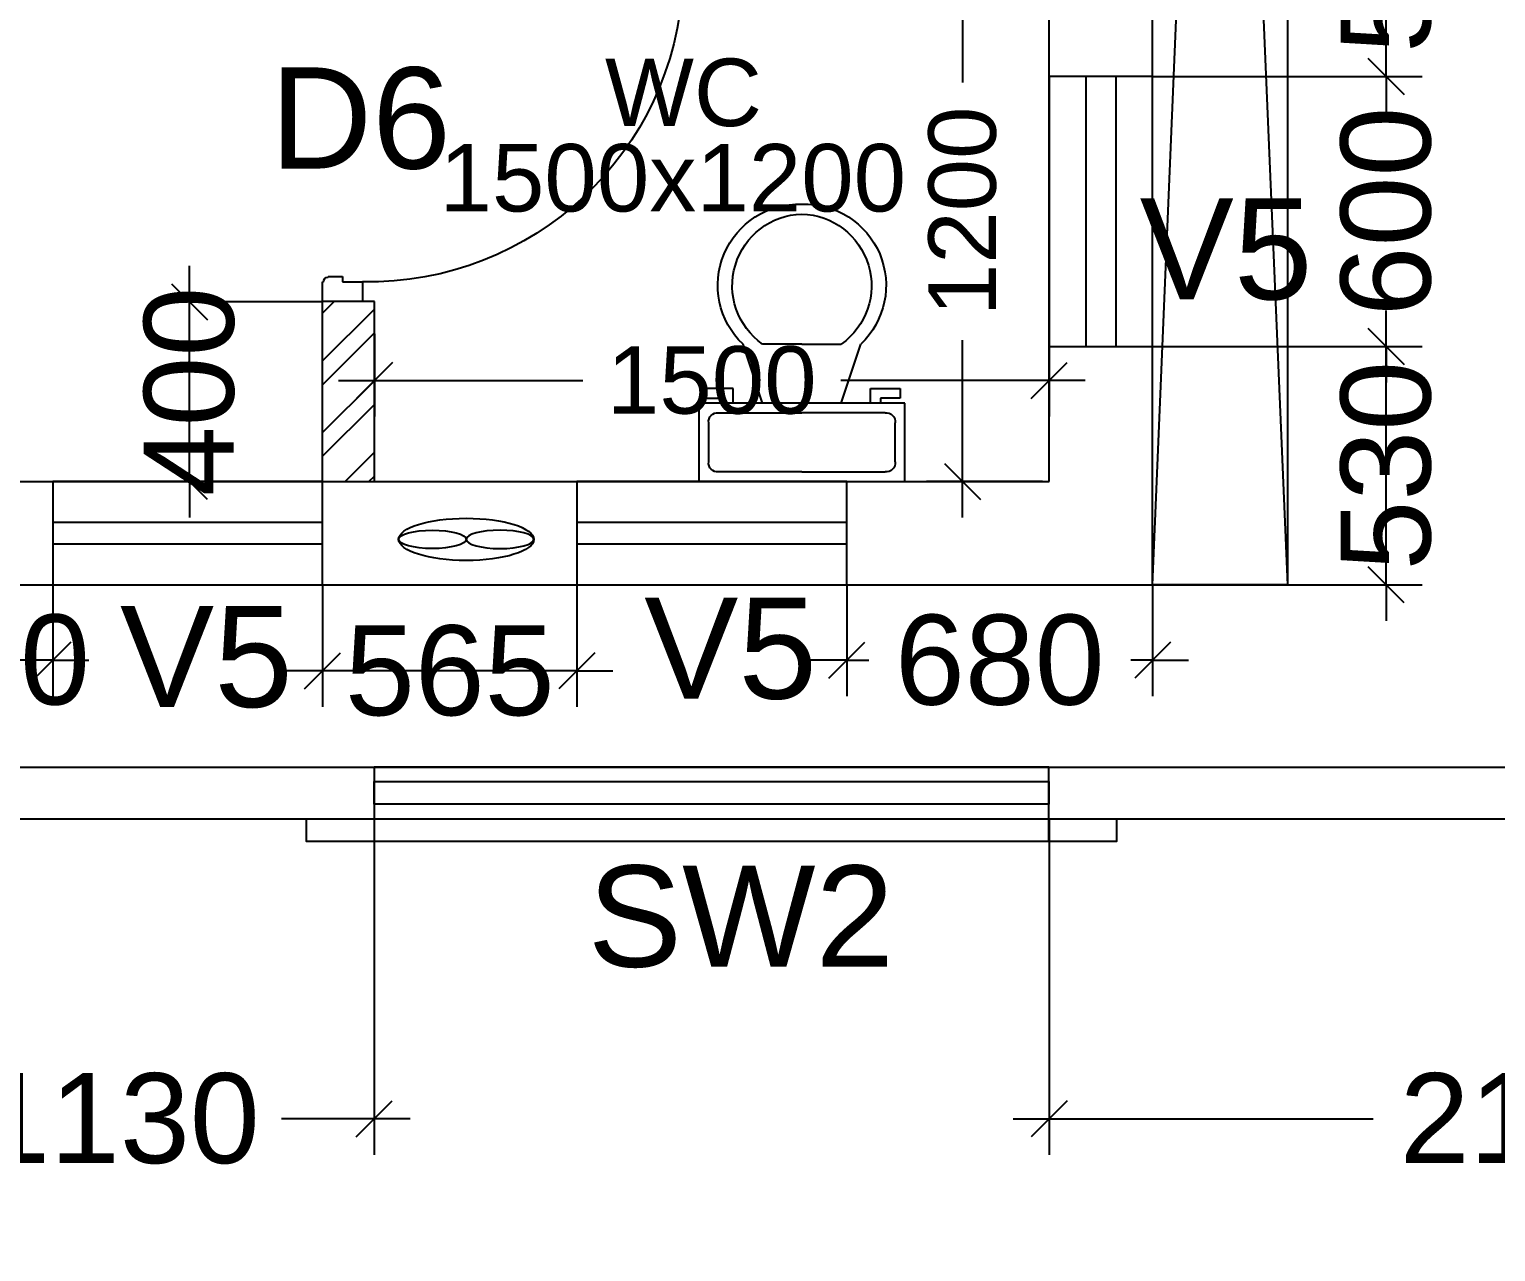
# Model space of a CAD drawing. Extents: x 7620542 to 7843793, y -6476226 to -6093835.
# Drawn here: x 7756992 to 7760252, y -6455836 to -6453119 of the extents above; entities that cross this region are included whole.
import ezdxf
from ezdxf.enums import TextEntityAlignment as Align

# ---------------------------------------------------------------- set-up
doc = ezdxf.new("R2010")
doc.units = 0
doc.header["$LTSCALE"] = 600
doc.header["$MEASUREMENT"] = 0
doc.header["$PDMODE"] = 35
doc.linetypes.add('HIDDEN', pattern=[0.375, 0.25, -0.125])
doc.layers.get('0').update_dxf_attribs({"linetype": 'CONTINUOUS'})
doc.layers.get('Defpoints').update_dxf_attribs({"linetype": 'CONTINUOUS'})
for name, color, linetype in [('chajja', 7, 'CONTINUOUS'), ('DIM', 8, 'CONTINUOUS'), ('DIM-TEXT', 8, 'CONTINUOUS'), ('DOOR', 32, 'CONTINUOUS'), ('Duct', 8, 'CONTINUOUS'), ('Ele Proje.', 7, 'CONTINUOUS'), ('Exaust', 8, 'CONTINUOUS'), ('joinery', 7, 'CONTINUOUS'), ('Room Dim', 1, 'CONTINUOUS'), ('T Wall', 8, 'CONTINUOUS'), ('TEXT', 6, 'CONTINUOUS'), ('toi-fix', 46, 'CONTINUOUS'), ('Toi. Wall Hat', 3, 'CONTINUOUS'), ('Walls', 7, 'CONTINUOUS'), ('WIN', 151, 'CONTINUOUS'), ('Working Dim', 5, 'CONTINUOUS')]:
    doc.layers.add(name, color=color, linetype=linetype)
doc.styles.add('ari', font='arial.ttf')
doc.styles.add('ARIAL', font='arial.ttf')
doc.styles.add('RT', font='romant.shx')
doc.styles.get("Standard").update_dxf_attribs({"font": 'romans.shx'})
doc.dimstyles.new('int. dim', dxfattribs={"dimtxt": 450, "dimasz": 80, "dimexe": 80, "dimexo": 0, "dimgap": 70, "dimtad": 0, "dimdec": 0, "dimzin": 12, "dimdsep": 46, "dimtxsty": 'ari', "dimblk": 'OBLIQUE', "dimcen": 2, "dimdle": 80, "dimclrd": 256, "dimclre": 256, "dimclrt": 6, "dimadec": 0, "dimazin": 0, "dimtfac": 1, "dimtdec": 0, "dimtix": 1, "dimtmove": 2, "dimatfit": 3, "dimfxl": 1, "dimtolj": 1, "dimtzin": 0, "dimlwd": -1, "dimlwe": -1, "dimarcsym": 0})
doc.dimstyles.new('STANDARD$0', dxfattribs={"dimscale": 0, "dimtxt": 150, "dimasz": 125, "dimexe": 0.75, "dimexo": 1, "dimgap": 25, "dimtad": 1, "dimdec": 0, "dimdsep": 46, "dimtxsty": 'Standard', "dimblk1": 'DOT', "dimblk2": 'DOT', "dimsah": 1, "dimcen": 2.5, "dimclrd": 1, "dimclre": 1, "dimclrt": 3, "dimadec": 0, "dimazin": 0, "dimtfac": 1, "dimtdec": 0, "dimtmove": 0, "dimatfit": 3, "dimldrblk": 'DOT', "dimfxl": 1, "dimtolj": 1, "dimtzin": 0, "dimarcsym": 0})
doc.dimstyles.new('TEXT', dxfattribs={"dimscale": 0, "dimtxt": 600, "dimasz": 300, "dimexe": 300, "dimexo": 30, "dimgap": 50, "dimtad": 0, "dimdec": 0, "dimzin": 0, "dimdsep": 46, "dimtxsty": 'RT', "dimblk": 'OBLIQUE', "dimcen": 0.09, "dimdle": 300, "dimclrd": 256, "dimclre": 256, "dimclrt": 170, "dimadec": 0, "dimazin": 0, "dimtfac": 1, "dimtdec": 0, "dimtofl": 0, "dimtmove": 2, "dimatfit": 3, "dimfxl": 1, "dimfrac": 2, "dimtolj": 1, "dimtzin": 0, "dimlwd": -1, "dimlwe": -1, "dimarcsym": 0})

# ---------------------------------------------------------------- blocks, each defined once
blk = doc.blocks.new('_Oblique')
at = {"color": 0, "linetype": 'ByBlock', "lineweight": -2}
blk.add_line((-0.5, -0.5), (0.5, 0.5), dxfattribs=at)
blk = doc.blocks.new('*D486')
at = {"layer": 'Defpoints', "color": 0, "linetype": 'Continuous', "transparency": 16777216}
for p in [(7720379, -6454803.7, -0.3), (7761439, -6454873.9, -11.4), (7720379, -6458212.2)]:
    blk.add_point(p, dxfattribs=at)
at = {"layer": 'DIM-TEXT', "transparency": 16777216}
for p, q in [((7720379, -6454803.7), (7720379, -6458512.2)), ((7761439, -6454873.9), (7761439, -6458512.2)), ((7720079, -6458212.2), (7730596.3, -6458212.2)), ((7761739, -6458212.2), (7751221.7, -6458212.2))]:
    blk.add_line(p, q, dxfattribs=at)
at = {"layer": 'DIM-TEXT', "linetype": 'Continuous', "transparency": 16777216, "xscale": 300, "yscale": 300, "zscale": 300, "rotation": 180}
blk.add_blockref('_Oblique', (7720379, -6458212.2), dxfattribs=at)
at = {"layer": 'DIM-TEXT', "linetype": 'Continuous', "transparency": 16777216, "xscale": 300, "yscale": 300, "zscale": 300}
blk.add_blockref('_Oblique', (7761439, -6458212.2), dxfattribs=at)
at = {"layer": 'DIM-TEXT', "color": 170, "linetype": 'Continuous', "transparency": 16777216, "insert": (7740909, -6458212.2), "char_height": 750, "attachment_point": 5, "style": 'ari'}
blk.add_mtext('\\A1;{\\H1.067x;GENERAL MEDICINE (MALE - 30 Beds )}', dxfattribs=at)
blk = doc.blocks.new('*D832')
at = {"layer": 'Defpoints', "color": 0, "transparency": 16777216}
for p in [(7720379.1, -6454723.9), (7761439.2, -6454874.2), (7761439.2, -6459253.4)]:
    blk.add_point(p, dxfattribs=at)
at = {"layer": 'DIM', "color": 8, "transparency": 16777216}
for p, q in [((7720379.1, -6454723.9), (7720379.1, -6459553.4)), ((7761439.2, -6454874.2), (7761439.2, -6459553.4)), ((7720079.1, -6459253.4), (7739201.2, -6459253.4)), ((7761739.2, -6459253.4), (7742617.1, -6459253.4))]:
    blk.add_line(p, q, dxfattribs=at)
at = {"layer": 'DIM', "color": 8, "transparency": 16777216, "xscale": 300, "yscale": 300, "zscale": 300, "rotation": 180}
blk.add_blockref('_Oblique', (7720379.1, -6459253.4), dxfattribs=at)
at = {"layer": 'DIM', "color": 8, "transparency": 16777216, "xscale": 300, "yscale": 300, "zscale": 300}
blk.add_blockref('_Oblique', (7761439.2, -6459253.4), dxfattribs=at)
at = {"layer": 'DIM', "color": 7, "transparency": 16777216, "insert": (7740909.2, -6459253.4), "char_height": 750, "attachment_point": 5, "style": 'ari'}
blk.add_mtext('\\A1;41.06m', dxfattribs=at)
blk = doc.blocks.new('*D1221')
at = {"layer": 'Defpoints', "color": 0, "transparency": 16777216}
for p in [(7759489, -6453823.9), (7760008.1, -6453823.9), (7759488.6, -6454354, -14.9)]:
    blk.add_point(p, dxfattribs=at)
at = {"layer": 'Working Dim', "transparency": 16777216}
for p, q in [((7760008.1, -6453823.9), (7760008.1, -6453743.9)), ((7759489, -6453823.9), (7760088.1, -6453823.9)), ((7760008.1, -6454354), (7760008.1, -6453823.9)), ((7759488.6, -6454354), (7760088.1, -6454354)), ((7760008.1, -6454354), (7760008.1, -6454434))]:
    blk.add_line(p, q, dxfattribs=at)
at = {"layer": 'Working Dim', "transparency": 16777216, "xscale": 80, "yscale": 80, "zscale": 80}
for p, rotation in [((7760008.1, -6453823.9), 270), ((7760008.1, -6454354), 90)]:
    blk.add_blockref('_Oblique', p, dxfattribs=dict(at, rotation=rotation))
at = {"layer": 'Working Dim', "color": 6, "transparency": 16777216, "insert": (7760008.1, -6454089), "char_height": 200, "attachment_point": 5, "rotation": 90, "style": 'ari'}
blk.add_mtext('\\A1;530', dxfattribs=at)
blk = doc.blocks.new('*D1222')
at = {"layer": 'Defpoints', "color": 0, "transparency": 16777216}
for p in [(7759489, -6453223.9), (7760008.1, -6453223.9), (7759489, -6453823.9)]:
    blk.add_point(p, dxfattribs=at)
at = {"layer": 'Working Dim', "transparency": 16777216}
for p, q in [((7760008.1, -6453223.9), (7760008.1, -6453143.9)), ((7759489, -6453223.9), (7760088.1, -6453223.9)), ((7760008.1, -6453223.9), (7760008.1, -6453232.8)), ((7760008.1, -6453823.9), (7760008.1, -6453815.1)), ((7759489, -6453823.9), (7760088.1, -6453823.9)), ((7760008.1, -6453823.9), (7760008.1, -6453903.9))]:
    blk.add_line(p, q, dxfattribs=at)
at = {"layer": 'Working Dim', "transparency": 16777216, "xscale": 80, "yscale": 80, "zscale": 80}
for p, rotation in [((7760008.1, -6453223.9), 270), ((7760008.1, -6453823.9), 90)]:
    blk.add_blockref('_Oblique', p, dxfattribs=dict(at, rotation=rotation))
at = {"layer": 'Working Dim', "color": 6, "transparency": 16777216, "insert": (7760008.1, -6453523.9), "char_height": 200, "attachment_point": 5, "rotation": 90, "style": 'ari'}
blk.add_mtext('\\A1;600', dxfattribs=at)
blk = doc.blocks.new('*D1223')
at = {"layer": 'Defpoints', "color": 0, "transparency": 16777216}
for p in [(7759489, -6452653.5), (7760008.1, -6452653.5), (7759489, -6453223.9)]:
    blk.add_point(p, dxfattribs=at)
at = {"layer": 'Working Dim', "transparency": 16777216}
for p, q in [((7760008.1, -6452653.5), (7760008.1, -6452573.5)), ((7759489, -6452653.5), (7760088.1, -6452653.5)), ((7760008.1, -6453223.9), (7760008.1, -6452653.5)), ((7759489, -6453223.9), (7760088.1, -6453223.9)), ((7760008.1, -6453223.9), (7760008.1, -6453303.9))]:
    blk.add_line(p, q, dxfattribs=at)
at = {"layer": 'Working Dim', "transparency": 16777216, "xscale": 80, "yscale": 80, "zscale": 80}
for p, rotation in [((7760008.1, -6452653.5), 270), ((7760008.1, -6453223.9), 90)]:
    blk.add_blockref('_Oblique', p, dxfattribs=dict(at, rotation=rotation))
at = {"layer": 'Working Dim', "color": 6, "transparency": 16777216, "insert": (7760008.1, -6452938.7), "char_height": 200, "attachment_point": 5, "rotation": 90, "style": 'ari'}
blk.add_mtext('\\A1;570', dxfattribs=at)
blk = doc.blocks.new('*D1853')
at = {"layer": 'Defpoints', "color": 0, "transparency": 16777216}
for p in [(7756628.6, -6454873.8, -21.5), (7757758.7, -6454874.2, -7.8), (7757758.7, -6455540.7)]:
    blk.add_point(p, dxfattribs=at)
at = {"layer": 'Working Dim', "transparency": 16777216}
for p, q in [((7756628.6, -6454873.8), (7756628.6, -6455620.7)), ((7757758.7, -6454874.2), (7757758.7, -6455620.7)), ((7756548.6, -6455540.7), (7756834.8, -6455540.7)), ((7757838.7, -6455540.7), (7757552.5, -6455540.7))]:
    blk.add_line(p, q, dxfattribs=at)
at = {"layer": 'Working Dim', "transparency": 16777216, "xscale": 80, "yscale": 80, "zscale": 80, "rotation": 180}
blk.add_blockref('_Oblique', (7756628.6, -6455540.7), dxfattribs=at)
at = {"layer": 'Working Dim', "transparency": 16777216, "xscale": 80, "yscale": 80, "zscale": 80}
blk.add_blockref('_Oblique', (7757758.7, -6455540.7), dxfattribs=at)
at = {"layer": 'Working Dim', "color": 6, "transparency": 16777216, "insert": (7757193.6, -6455540.7), "char_height": 200, "attachment_point": 5, "style": 'ari'}
blk.add_mtext('\\A1;1130', dxfattribs=at)
blk = doc.blocks.new('*D1854')
at = {"layer": 'Defpoints', "color": 0, "transparency": 16777216}
for p in [(7759258.7, -6454874.2, -21.5), (7761439, -6454874.2, -21.5), (7761439, -6455540.7)]:
    blk.add_point(p, dxfattribs=at)
at = {"layer": 'Working Dim', "transparency": 16777216}
for p, q in [((7759258.7, -6454874.2), (7759258.7, -6455620.7)), ((7761439, -6454874.2), (7761439, -6455620.7)), ((7759178.7, -6455540.7), (7759978.9, -6455540.7)), ((7761519, -6455540.7), (7760718.9, -6455540.7))]:
    blk.add_line(p, q, dxfattribs=at)
at = {"layer": 'Working Dim', "transparency": 16777216, "xscale": 80, "yscale": 80, "zscale": 80, "rotation": 180}
blk.add_blockref('_Oblique', (7759258.7, -6455540.7), dxfattribs=at)
at = {"layer": 'Working Dim', "transparency": 16777216, "xscale": 80, "yscale": 80, "zscale": 80}
blk.add_blockref('_Oblique', (7761439, -6455540.7), dxfattribs=at)
at = {"layer": 'Working Dim', "color": 6, "transparency": 16777216, "insert": (7760348.9, -6455540.7), "char_height": 200, "attachment_point": 5, "style": 'ari'}
blk.add_mtext('\\A1;2180', dxfattribs=at)
blk = doc.blocks.new('A$C153C7E87')
at = {"layer": 'Exaust', "color": 10, "extrusion": (0, 0, -1)}
for centre, major_axis, ratio in [((0, 0), (150.2, 0.1), 0.312125), ((-75.1, 0), (75.1, 0), 0.271389)]:
    blk.add_ellipse(centre, major_axis=major_axis, ratio=ratio, start_param=3.141593, end_param=9.424778, dxfattribs=at)
at = {"layer": 'Exaust', "color": 10}
blk.add_ellipse((75.1, 0), major_axis=(75.1, 0), ratio=0.271389, dxfattribs=at)
blk = doc.blocks.new('*D2110')
at = {"layer": 'Defpoints', "color": 0, "transparency": 16777216}
for p in [(7758809.3, -6454353.9), (7759489.1, -6454354), (7758809.3, -6454521.6)]:
    blk.add_point(p, dxfattribs=at)
at = {"layer": 'Working Dim', "transparency": 16777216}
for p, q in [((7758809.3, -6454353.9), (7758809.3, -6454601.6)), ((7759489.1, -6454354), (7759489.1, -6454601.6)), ((7758809.3, -6454521.6), (7758729.3, -6454521.6)), ((7758809.3, -6454521.6), (7758858, -6454521.6)), ((7759489.1, -6454521.6), (7759440.3, -6454521.6)), ((7759489.1, -6454521.6), (7759569.1, -6454521.6))]:
    blk.add_line(p, q, dxfattribs=at)
at = {"layer": 'Working Dim', "transparency": 16777216, "xscale": 80, "yscale": 80, "zscale": 80}
blk.add_blockref('_Oblique', (7758809.3, -6454521.6), dxfattribs=at)
at = {"layer": 'Working Dim', "transparency": 16777216, "xscale": 80, "yscale": 80, "zscale": 80, "rotation": 180}
blk.add_blockref('_Oblique', (7759489.1, -6454521.6), dxfattribs=at)
at = {"layer": 'Working Dim', "color": 6, "transparency": 16777216, "insert": (7759149.2, -6454521.6), "char_height": 200, "attachment_point": 5, "style": 'ari'}
blk.add_mtext('\\A1;680', dxfattribs=at)
blk = doc.blocks.new('*D2111')
at = {"layer": 'Defpoints', "color": 0, "transparency": 16777216}
for p in [(7757644.1, -6454353.9), (7758209.3, -6454353.9), (7757644.1, -6454545.2)]:
    blk.add_point(p, dxfattribs=at)
at = {"layer": 'Working Dim', "transparency": 16777216}
for p, q in [((7757644.1, -6454353.9), (7757644.1, -6454625.2)), ((7758209.3, -6454353.9), (7758209.3, -6454625.2)), ((7757644.1, -6454545.2), (7757564.1, -6454545.2)), ((7758209.3, -6454545.2), (7757644.1, -6454545.2)), ((7758209.3, -6454545.2), (7758289.3, -6454545.2))]:
    blk.add_line(p, q, dxfattribs=at)
at = {"layer": 'Working Dim', "transparency": 16777216, "xscale": 80, "yscale": 80, "zscale": 80}
blk.add_blockref('_Oblique', (7757644.1, -6454545.2), dxfattribs=at)
at = {"layer": 'Working Dim', "transparency": 16777216, "xscale": 80, "yscale": 80, "zscale": 80, "rotation": 180}
blk.add_blockref('_Oblique', (7758209.3, -6454545.2), dxfattribs=at)
at = {"layer": 'Working Dim', "color": 6, "transparency": 16777216, "insert": (7757926.7, -6454545.2), "char_height": 200, "attachment_point": 5, "style": 'ari'}
blk.add_mtext('\\A1;565', dxfattribs=at)
blk = doc.blocks.new('*D2112')
at = {"layer": 'Defpoints', "color": 0, "transparency": 16777216}
for p in [(7756744, -6454353.9), (7757044.1, -6454353.9), (7756744, -6454521.3)]:
    blk.add_point(p, dxfattribs=at)
at = {"layer": 'Working Dim', "transparency": 16777216}
for p, q in [((7756744, -6454353.9), (7756744, -6454601.3)), ((7757044.1, -6454353.9), (7757044.1, -6454601.3)), ((7756744, -6454521.3), (7756664, -6454521.3)), ((7757044.1, -6454521.3), (7756744, -6454521.3)), ((7757044.1, -6454521.3), (7757124.1, -6454521.3))]:
    blk.add_line(p, q, dxfattribs=at)
at = {"layer": 'Working Dim', "transparency": 16777216, "xscale": 80, "yscale": 80, "zscale": 80}
blk.add_blockref('_Oblique', (7756744, -6454521.3), dxfattribs=at)
at = {"layer": 'Working Dim', "transparency": 16777216, "xscale": 80, "yscale": 80, "zscale": 80, "rotation": 180}
blk.add_blockref('_Oblique', (7757044.1, -6454521.3), dxfattribs=at)
at = {"layer": 'Working Dim', "color": 6, "transparency": 16777216, "insert": (7756894, -6454521.3), "char_height": 200, "attachment_point": 5, "style": 'ari'}
blk.add_mtext('\\A1;300', dxfattribs=at)
blk = doc.blocks.new('1000')
at = {"layer": 'DOOR'}
for p, q in [((0, -100), (0, 0)), ((0, 0), (49.7, 0)), ((49.7, 0), (49.7, -2.2)), ((63.2, -13.5), (61, -13.5)), ((63.2, -13.5), (63.2, -49.5)), ((836.8, -13.5), (836.8, -49.5)), ((836.8, -13.5), (839, -13.5)), ((850.3, 0), (850.3, -2.2)), ((900, 0), (850.3, 0)), ((900, -100), (900, 0)), ((63.2, -49.5), (49.7, -49.5)), ((49.7, -49.5), (49.7, -100)), ((836.8, -49.5), (850.3, -49.5)), ((850.3, -49.5), (850.3, -100)), ((49.7, -100), (0, -100)), ((49.7, -100), (49.7, -900.6)), ((100.2, -100), (49.7, -100)), ((100.2, -900.6), (100.2, -100)), ((850.3, -100), (900, -100)), ((49.7, -900.6), (100.2, -900.6))]:
    blk.add_line(p, q, dxfattribs=at)
for centre, major_axis, start_param, end_param in [((49.7, -13.5), (-7.95, 7.95), 3.926991, 5.497787), ((850.3, -13.5), (7.95, 7.95), 0.785398, 2.356194)]:
    blk.add_ellipse(centre, major_axis=major_axis, ratio=1, start_param=start_param, end_param=end_param, dxfattribs=at)
at = {"layer": 'DOOR', "color": 145}
blk.add_ellipse((64.3, -115.3), major_axis=(-519.7, 589.8), ratio=1, start_param=2.464943, end_param=4.009476, dxfattribs=at)
blk = doc.blocks.new('A$C70ED7303')
at = {"layer": 'toi-fix', "color": 8}
for p, q in [((0, 0), (229, 0)), ((229, 0), (229, -174.4)), ((-229, 0), (0, 0)), ((-229, -174.4), (-229, 0)), ((0, -21.8), (-185.4, -21.8)), ((0, -21.8), (185.4, -21.8)), ((-207.2, -43.6), (-207.2, -130.8)), ((207.2, -43.6), (207.2, -130.8)), ((-185.4, -152.6), (0, -152.6)), ((185.4, -152.6), (0, -152.6)), ((229, -174.4), (-229, -174.4)), ((-218.1, -207.2), (-218.1, -185.4)), ((-218.1, -185.4), (-174.4, -185.4)), ((-174.4, -185.4), (-174.4, -174.4)), ((-152.6, -174.4), (-152.6, -207.2)), ((-87.2, -174.4), (-130.8, -305.3)), ((87.2, -174.4), (130.8, -305.3)), ((152.6, -174.4), (152.6, -207.2)), ((174.4, -185.4), (174.4, -174.4)), ((218.1, -185.4), (174.4, -185.4)), ((218.1, -207.2), (218.1, -185.4)), ((-152.6, -207.2), (-218.1, -207.2)), ((152.6, -207.2), (218.1, -207.2)), ((0, -305.3), (-87.2, -305.3)), ((0, -305.3), (87.2, -305.3))]:
    blk.add_line(p, q, dxfattribs=at)
for centre, major_axis, start_param, end_param in [((-188.1, -40.9), (13.6, -13.6), 2.214297, 4.068888), ((188.1, -40.9), (13.6, -13.6), 0.643501, 2.498091), ((-188.1, -133.6), (-13.6, -13.6), 5.35589, 7.21048), ((188.1, -133.6), (-13.6, -13.6), 0.643501, 2.498091), ((-6.6, -436.2), (-127.6, -127.6), 4.686239, 7.105146), ((4.7, -435.5), (-112.7, -112.7), 4.541602, 7.039318), ((6.6, -436.2), (55.8, -171.6), -0.351019, 2.067888), ((-4.7, -435.5), (-112.7, -112.7), 0.814663, 3.31238)]:
    blk.add_ellipse(centre, major_axis=major_axis, ratio=1, start_param=start_param, end_param=end_param, dxfattribs=at)
blk = doc.blocks.new('*D2487')
at = {"layer": 'Defpoints', "color": 0, "transparency": 16777216}
for p in [(7759066.6, -6452923.4), (7759244, -6452923.4, -0.7), (7759244, -6454123.8, 5.1)]:
    blk.add_point(p, dxfattribs=at)
at = {"layer": 'Working Dim', "transparency": 16777216}
for p, q in [((7759066.6, -6452843.4), (7759066.6, -6453236.9)), ((7759244, -6452923.4), (7758986.6, -6452923.4)), ((7759066.6, -6454203.8), (7759066.6, -6453810.2)), ((7759244, -6454123.8), (7758986.6, -6454123.8))]:
    blk.add_line(p, q, dxfattribs=at)
at = {"layer": 'Working Dim', "transparency": 16777216, "xscale": 80, "yscale": 80, "zscale": 80}
for p, rotation in [((7759066.6, -6452923.4), 90), ((7759066.6, -6454123.8), 270)]:
    blk.add_blockref('_Oblique', p, dxfattribs=dict(at, rotation=rotation))
at = {"layer": 'Working Dim', "color": 6, "transparency": 16777216, "insert": (7759066.6, -6453523.6), "char_height": 150, "attachment_point": 5, "rotation": 90, "style": 'ari'}
blk.add_mtext('\\A1;1200', dxfattribs=at)
blk = doc.blocks.new('*D2488')
at = {"layer": 'Defpoints', "color": 0, "transparency": 16777216}
for p in [(7757759.1, -6453795.5, -0.7), (7759259.1, -6453823.8, 2.8), (7759259.1, -6453899.4)]:
    blk.add_point(p, dxfattribs=at)
at = {"layer": 'Working Dim', "transparency": 16777216}
for p, q in [((7757759.1, -6453795.5), (7757759.1, -6453979.4)), ((7759259.1, -6453823.8), (7759259.1, -6453979.4)), ((7757679.1, -6453899.4), (7758222.4, -6453899.4)), ((7759339.1, -6453899.4), (7758795.8, -6453899.4))]:
    blk.add_line(p, q, dxfattribs=at)
at = {"layer": 'Working Dim', "transparency": 16777216, "xscale": 80, "yscale": 80, "zscale": 80, "rotation": 180}
blk.add_blockref('_Oblique', (7757759.1, -6453899.4), dxfattribs=at)
at = {"layer": 'Working Dim', "transparency": 16777216, "xscale": 80, "yscale": 80, "zscale": 80}
blk.add_blockref('_Oblique', (7759259.1, -6453899.4), dxfattribs=at)
at = {"layer": 'Working Dim', "color": 6, "transparency": 16777216, "insert": (7758509.1, -6453899.4), "char_height": 150, "attachment_point": 5, "style": 'ari'}
blk.add_mtext('\\A1;1500', dxfattribs=at)
blk = doc.blocks.new('*D2514')
at = {"layer": 'Defpoints', "color": 0, "transparency": 16777216}
for p in [(7757348, -6453724.4), (7757644.1, -6453724.4), (7757644.1, -6454123.8)]:
    blk.add_point(p, dxfattribs=at)
at = {"layer": 'Working Dim', "transparency": 16777216}
for p, q in [((7757348, -6453724.4), (7757348, -6453644.4)), ((7757644.1, -6453724.4), (7757268, -6453724.4)), ((7757348, -6454123.8), (7757348, -6453724.4)), ((7757644.1, -6454123.8), (7757268, -6454123.8)), ((7757348, -6454123.8), (7757348, -6454203.8))]:
    blk.add_line(p, q, dxfattribs=at)
at = {"layer": 'Working Dim', "transparency": 16777216, "xscale": 80, "yscale": 80, "zscale": 80}
for p, rotation in [((7757348, -6453724.4), 270), ((7757348, -6454123.8), 90)]:
    blk.add_blockref('_Oblique', p, dxfattribs=dict(at, rotation=rotation))
at = {"layer": 'Working Dim', "color": 6, "transparency": 16777216, "insert": (7757348, -6453924.1), "char_height": 200, "attachment_point": 5, "rotation": 90, "style": 'ari'}
blk.add_mtext('\\A1;400', dxfattribs=at)

msp = doc.modelspace()

# ---------------------------------------------------------------- hatches: boundary and pattern name
at = {"layer": 'Toi. Wall Hat'}
h = msp.add_hatch(dxfattribs=at)
h.set_pattern_fill('ANSI32', color=10, scale=300, style=0)
h.set_pattern_definition([(45, (832124.8, -81878.66), (-79.5495129, 79.5495129), []), (45, (832177.84, -81878.66), (-79.5495129, 79.5495129), [])])
h.paths.add_polyline_path([(7757759.107, -6448979.351), (7757644.107, -6448979.351), (7757644.107, -6449379.882), (7757759.107, -6449379.882)])
h.paths.add_polyline_path([(7756143.974, -6448979.351), (7756028.974, -6448979.351), (7756028.974, -6449379.882), (7756143.974, -6449379.882)])
h.paths.add_polyline_path([(7756143.974, -6450179.882), (7754528.974, -6450179.882), (7754528.974, -6450294.882), (7756143.974, -6450294.882)])
h.paths.add_polyline_path([(7759259.107, -6450179.882), (7757644.107, -6450179.882), (7757644.107, -6450294.882), (7759259.107, -6450294.882)])
h.paths.add_polyline_path([(7759259.107, -6451494.882), (7757759.107, -6451494.882), (7757759.107, -6451094.882), (7757644.107, -6451094.882), (7757644.107, -6452009.882), (7757759.107, -6452009.882), (7757759.107, -6451609.882), (7759259.107, -6451609.882)])
h.paths.add_polyline_path([(7756143.974, -6451094.882), (7756028.974, -6451094.882), (7756028.974, -6451494.882), (7754528.974, -6451494.882), (7754528.974, -6451609.882), (7756028.974, -6451609.882), (7756028.974, -6452009.882), (7756143.974, -6452009.882)])
h.paths.add_polyline_path([(7756143.974, -6452809.882), (7754528.974, -6452809.882), (7754528.974, -6452924.882), (7756143.974, -6452924.882)])
h.paths.add_polyline_path([(7756143.974, -6453724.882), (7756028.974, -6453724.882), (7756028.974, -6454124.351), (7756143.974, -6454124.351)])
h.paths.add_polyline_path([(7757759.107, -6453724.882), (7757644.107, -6453724.882), (7757644.107, -6454124.351), (7757759.107, -6454124.351)])
h.paths.add_polyline_path([(7759259.107, -6452809.882), (7757644.107, -6452809.882), (7757644.107, -6452924.882), (7759259.107, -6452924.882)])

# ---------------------------------------------------------------- linework, layer by layer
at = {"layer": 'chajja', "color": 8}
msp.add_line((7759258.534, -6454924.248, -14.83), (7757758.534, -6454924.248, -14.83), dxfattribs=at)
at = {"layer": 'Duct', "color": 8, "linetype": 'HIDDEN', "ltscale": 600}
for p, q in [((7759488.569, -6454354.004, -29.703), (7759789.016, -6447248.88, 2.324)), ((7759489.016, -6447248.879, 7.073), (7759788.569, -6454354.003, -24.954))]:
    msp.add_line(p, q, dxfattribs=at)
at = {"layer": 'Duct', "color": 7, "linetype": 'HIDDEN', "ltscale": 600, "elevation": 2.324}
msp.add_lwpolyline([(7759788.569, -6454354.002), (7759488.569, -6454354.002), (7759489.016, -6447248.88), (7759489.016, -6447248.88), (7759789.016, -6447248.88), (7759789.016, -6447248.88), (7759788.569, -6454354.003), (7759488.569, -6454354.002)], dxfattribs=at)
at = {"layer": 'Ele Proje.', "elevation": -14.83}
for points in [[(7757758.534, -6454874.249), (7757758.534, -6454924.248), (7757608.534, -6454924.248), (7757608.534, -6454874.249)], [(7759408.534, -6454874.249), (7759408.534, -6454924.248), (7759258.534, -6454924.248), (7759258.534, -6454874.249)]]:
    msp.add_lwpolyline(points, dxfattribs=at)
at = {"layer": 'T Wall', "color": 6, "linetype": 'Continuous'}
for p, q in [((7757644.107, -6454124.351, -15.969), (7757644.107, -6453724.351, -15.969)), ((7757759.107, -6453724.351, -15.969), (7757644.107, -6453724.351, -15.969)), ((7757759.107, -6454124.351, -15.969), (7757759.107, -6453724.351, -15.969))]:
    msp.add_line(p, q, dxfattribs=at)
at = {"layer": 'Walls'}
for p, q in [((7759489.016, -6454124.018, -14.83), (7759489.016, -6446923.975, -14.83)), ((7759259.016, -6454124.018, -14.83), (7759259.016, -6448979.018, -14.83)), ((7754898.704, -6454758.916, -14.83), (7760688.838, -6454758.916, -14.83)), ((7753199.164, -6454873.916, -14.83), (7761438.84, -6454873.916, -14.83))]:
    msp.add_line(p, q, dxfattribs=at)
at = {"layer": 'Walls', "linetype": 'Continuous'}
for p, q in [((7754899.15, -6454123.938, -12.548), (7759259.284, -6454123.938, -12.548)), ((7754899.15, -6454353.938, -12.548), (7759489.106, -6454354.002, -12.548))]:
    msp.add_line(p, q, dxfattribs=at)
at = {"layer": 'WIN', "linetype": 'Continuous'}
for points, elevation in [([(7759489.016, -6453823.949), (7759489.016, -6453223.949), (7759259.016, -6453223.949), (7759259.016, -6453823.949)], -14.83), ([(7759407.675, -6453823.949), (7759407.675, -6453223.949), (7759340.357, -6453223.949), (7759340.357, -6453823.949)], -14.83), ([(7757044.106, -6454353.869), (7757644.106, -6454353.869), (7757644.106, -6454123.869), (7757044.106, -6454123.869)], -12.548), ([(7758209.285, -6454353.869), (7758809.285, -6454353.869), (7758809.285, -6454123.869), (7758209.285, -6454123.869)], -12.548), ([(7757644.106, -6454215.028), (7757044.106, -6454215.028), (7757044.106, -6454262.71), (7757644.106, -6454262.71)], -12.548), ([(7758809.285, -6454215.028), (7758209.285, -6454215.028), (7758209.285, -6454262.71), (7758809.285, -6454262.71)], -12.548), ([(7757758.534, -6454873.885), (7759258.534, -6454873.885), (7759258.534, -6454758.885), (7757758.534, -6454758.885)], -14.83), ([(7757758.534, -6454791.102), (7759258.534, -6454791.102), (7759258.534, -6454841.668), (7757758.534, -6454841.668)], -14.83)]:
    msp.add_lwpolyline(points, close=True, dxfattribs=dict(at, elevation=elevation))

# ---------------------------------------------------------------- block references
at = {"layer": 'DOOR', "linetype": 'Continuous', "xscale": -0.8888888880610689, "yscale": 0.8888888927176595, "zscale": 0.8888888919152134, "rotation": 89.99998715337463}
msp.add_blockref('1000', (7757644.107, -6452924.351, -15.969), dxfattribs=at)
at = {"layer": 'Exaust', "linetype": 'Continuous', "xscale": -1, "rotation": 180}
msp.add_blockref('A$C153C7E87', (7757963.268, -6454252.765, -4.825), dxfattribs=at)
at = {"layer": 'toi-fix', "linetype": 'Continuous', "xscale": -1, "rotation": 180}
msp.add_blockref('A$C70ED7303', (7758709.409, -6454124.351, -15.969), dxfattribs=at)

# ---------------------------------------------------------------- texts
at = {"layer": 'joinery', "style": 'ari'}
for s, p in [('D6', (7757728.202, -6453428.489, -15.969)), ('V5', (7759652.29, -6453719.308, -14.83)), ('V5', (7757385.726, -6454625.524, -4.279)), ('V5', (7758550.905, -6454606.967, -4.128)), ('SW2', (7758573.946, -6455202.811, -14.83))]:
    msp.add_text(s, height=225, dxfattribs=at).set_placement(p, align=Align.CENTER)
at = {"layer": 'Room Dim', "style": 'ARIAL'}
msp.add_text('1500x1200', height=150, dxfattribs=at).set_placement((7758422.493, -6453523.92, -15.969), align=Align.CENTER)
at = {"layer": 'TEXT', "color": 7, "style": 'ARIAL'}
msp.add_text('WC', height=150, dxfattribs=at).set_placement((7758446.199, -6453334.106, -15.969), align=Align.CENTER)

# ---------------------------------------------------------------- dimensions: what is measured, and where the dimension line sits
at = {"layer": 'DIM'}
dim = msp.add_linear_dim(base=(7761439.195, -6459253.401, -14.83), p1=(7720379.146, -6454723.918, -14.83), p2=(7761439.195, -6454874.249, -14.83), angle=180, dimstyle='STANDARD$0', override={"dimscale": 1, "dimtxt": 750, "dimasz": 300, "dimexe": 300, "dimexo": 0, "dimgap": 1, "dimtad": 0, "dimdec": 2, "dimlfac": 0.001, "dimzin": 0, "dimpost": 'm', "dimtxsty": 'ari', "dimblk1": 'Oblique', "dimblk2": 'Oblique', "dimcen": 0, "dimdle": 300, "dimclrd": 8, "dimclre": 8, "dimclrt": 7, "dimadec": 2, "dimtdec": 2, "dimtmove": 2, "dimfxl": 0.75, "dimfrac": 1, "dimlwd": 65535, "dimlwe": 65535}, dxfattribs=at)
dim.commit()
dim.dimension.update_dxf_attribs({"geometry": '*D832', "text_midpoint": (7740909.17, -6459253.401, -14.83)})
at = {"layer": 'DIM-TEXT', "linetype": 'Continuous'}
dim = msp.add_linear_dim(base=(7720378.966, -6458212.227, -3.428), p1=(7761439.023, -6454873.885, -14.83), p2=(7720378.966, -6454803.727, -3.776), angle=180, text='{\\H1.067x;GENERAL MEDICINE (MALE - 30 Beds )}', dimstyle='TEXT', override={"dimscale": 1, "dimtxt": 750, "dimexo": 0, "dimtxsty": 'ari'}, dxfattribs=at)
dim.commit()
dim.dimension.update_dxf_attribs({"geometry": '*D486', "text_midpoint": (7740908.995, -6458212.227, -3.428)})
at = {"layer": 'Working Dim'}
for base, p1, p2, override, picture, middle in [((7760008.119, -6452653.52, -14.83), (7759489.016, -6453223.949, -14.83), (7759489.016, -6452653.52, -14.83), {"dimtxt": 200, "dimarcsym": 1}, '*D1223', (7760008.119, -6452938.735, -14.83)), ((7759066.581, -6452923.351, -15.969), (7759243.988, -6454123.821, -10.838), (7759243.988, -6452923.351, -16.66), {"dimtxt": 150}, '*D2487', (7759066.581, -6453523.586, -15.969)), ((7760008.119, -6453223.949, -14.83), (7759489.016, -6453823.949, -14.83), (7759489.016, -6453223.949, -14.83), {"dimtxt": 200, "dimarcsym": 1}, '*D1222', (7760008.119, -6453523.949, -14.83)), ((7760008.117, -6453823.949, -14.83), (7759488.569, -6454354.004, -29.703), (7759489.016, -6453823.949, -14.83), {"dimtxt": 200, "dimarcsym": 1}, '*D1221', (7760008.117, -6454088.976, -14.83))]:
    dim = msp.add_linear_dim(base=base, p1=p1, p2=p2, angle=90, dimstyle='int. dim', override=override, dxfattribs=at)
    dim.commit()
    dim.dimension.update_dxf_attribs({"geometry": picture, "text_midpoint": middle})
dim = msp.add_linear_dim(base=(7757347.975, -6453724.351, -15.969), p1=(7757644.107, -6454123.83, -15.969), p2=(7757644.107, -6453724.351, -15.969), angle=90, text='400', dimstyle='int. dim', override={"dimtxt": 200, "dimarcsym": 1}, dxfattribs=at)
dim.commit()
dim.dimension.update_dxf_attribs({"geometry": '*D2514', "text_midpoint": (7757347.975, -6453924.091, -15.969)})
for base, p1, p2, override, picture, middle in [((7759259.107, -6453899.403, -17.679), (7757759.107, -6453795.539, -18.371), (7759259.107, -6453823.752, -14.925), {"dimtxt": 150}, '*D2488', (7758509.107, -6453899.403, -17.679)), ((7757758.712, -6455540.73, 1.319), (7756628.576, -6454873.833, -20.207), (7757758.712, -6454874.166, -6.474), {"dimtxt": 200}, '*D1853', (7757193.644, -6455540.73, 1.319)), ((7761439.017, -6455540.73, 1.319), (7759258.712, -6454874.166, -20.207), (7761439.017, -6454874.166, -20.207), {"dimtxt": 200}, '*D1854', (7760348.865, -6455540.73, 1.319))]:
    dim = msp.add_linear_dim(base=base, p1=p1, p2=p2, dimstyle='int. dim', override=override, dxfattribs=at)
    dim.commit()
    dim.dimension.update_dxf_attribs({"geometry": picture, "text_midpoint": middle})
at = {"layer": 'Working Dim', "color": 7}
for base, p1, p2, picture, middle in [((7756743.973, -6454521.338, -12.548), (7757044.106, -6454353.869, -12.548), (7756743.973, -6454353.869, -12.548), '*D2112', (7756894.04, -6454521.338, -12.548)), ((7757644.106, -6454545.234, -12.548), (7758209.285, -6454353.869, -12.548), (7757644.106, -6454353.869, -12.548), '*D2111', (7757926.696, -6454545.234, -12.548)), ((7758809.285, -6454521.575, -12.548), (7759489.106, -6454354.002, -12.548), (7758809.285, -6454353.869, -12.548), '*D2110', (7759149.196, -6454521.575, -12.548))]:
    dim = msp.add_linear_dim(base=base, p1=p1, p2=p2, dimstyle='int. dim', override={"dimtxt": 200, "dimarcsym": 1}, dxfattribs=at)
    dim.commit()
    dim.dimension.update_dxf_attribs({"geometry": picture, "text_midpoint": middle})

doc.saveas('drawing.dxf')
